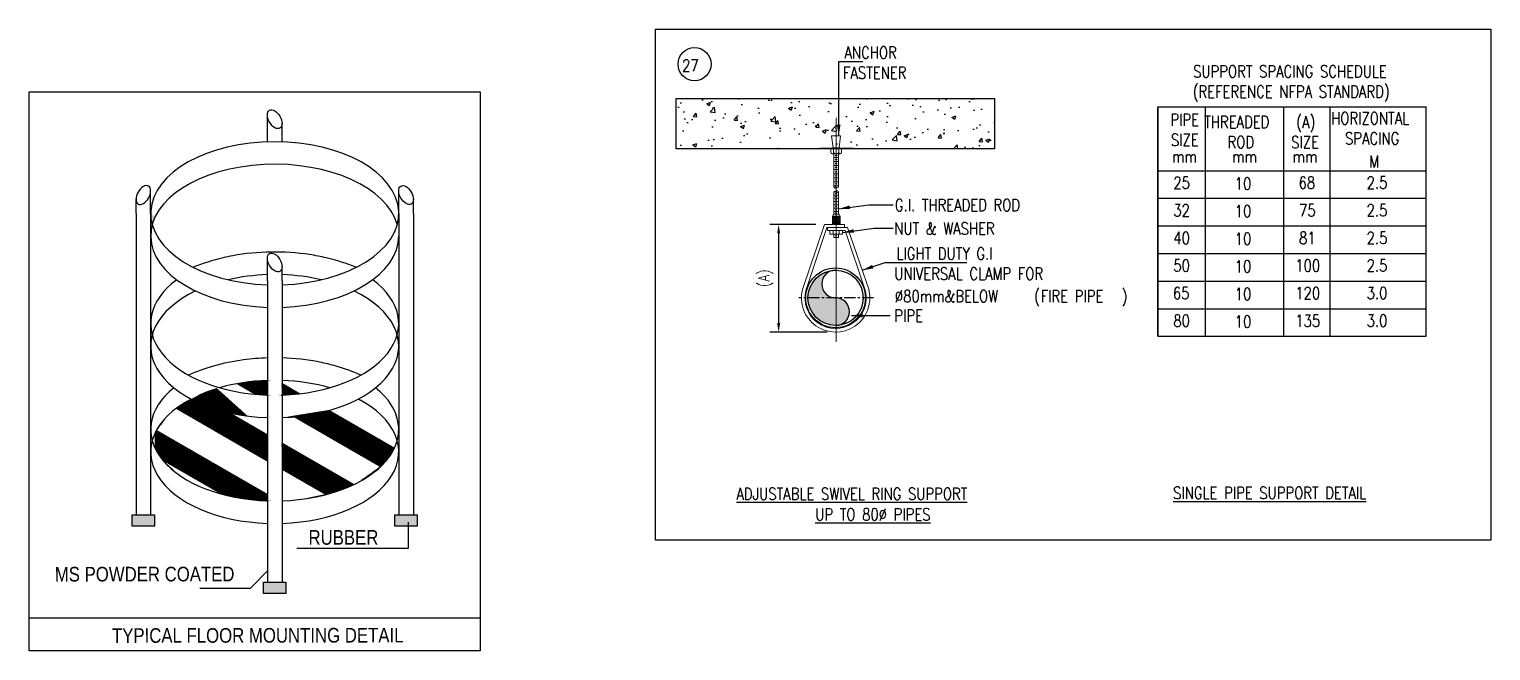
# Model space of a CAD drawing. Header units: millimetres. Extents: x -194958 to 83200, y -72620 to 64568.
# Drawn here: x -117917 to -85281, y -57045 to -43164 of the extents above; entities that cross this region are included whole.
import ezdxf

# ---------------------------------------------------------------- set-up
doc = ezdxf.new("R2010")
doc.units = ezdxf.units.MM
doc.header["$LTSCALE"] = 200
doc.header["$PDMODE"] = 3
doc.header["$PDSIZE"] = 150
doc.linetypes.add('CENTER', pattern=[2, 1.25, -0.25, 0.25, -0.25])
doc.linetypes.add('DASH', pattern=[0.35, 0.25, -0.1])
doc.layers.get('Defpoints').update_dxf_attribs({"color": 8, "linetype": 'DASH'})
for name, color, linetype, lineweight in [('A110G_BLDG LAY', 8, 'Continuous', 20), ('F575G_FBP', 10, 'Continuous', 30), ('F590G_PS', 64, 'Continuous', 18), ('Z GTEXT', 7, 'Continuous', 30)]:
    doc.layers.add(name, color=color, linetype=linetype, lineweight=lineweight)
doc.layers.add('DIM', color=1, linetype='Continuous')
doc.styles.add('ARIAL', font='ARIALN.TTF')
doc.styles.add('BSL DIM', font='romans.shx', dxfattribs={"width": 0.8})
doc.styles.add('ROMANS', font='romans.shx', dxfattribs={"width": 0.75})
doc.styles.get("Standard").update_dxf_attribs({"font": 'ARIALN.TTF'})
doc.dimstyles.new('BSL DIM 1-100', dxfattribs={"dimscale": 100, "dimtxt": 2.5, "dimasz": 2, "dimexe": 2, "dimexo": 2, "dimgap": 1, "dimtad": 1, "dimdec": 0, "dimzin": 0, "dimdsep": 46, "dimtxsty": 'BSL DIM', "dimcen": 0.09, "dimclrd": 250, "dimclre": 250, "dimclrt": 7, "dimadec": 0, "dimazin": 0, "dimtfac": 1, "dimtdec": 0, "dimtmove": 0, "dimatfit": 3, "dimfxl": 1, "dimtolj": 1, "dimtzin": 0, "dimlwd": -1, "dimarcsym": 0})
doc.dimstyles.get("Standard").update_dxf_attribs({"dimtxt": 300, "dimasz": 125, "dimexe": 20, "dimexo": 50, "dimgap": 25, "dimtad": 0, "dimdec": 0, "dimdsep": 46, "dimtxsty": 'ARIAL', "dimblk": 'OBLIQUE', "dimcen": 0.09, "dimdle": 20, "dimclrd": 256, "dimclre": 256, "dimclrt": 256, "dimadec": 0, "dimazin": 0, "dimtfac": 1, "dimtdec": 0, "dimtofl": 0, "dimtmove": 1, "dimatfit": 0, "dimfxl": 1, "dimtolj": 1, "dimtzin": 0, "dimlwd": -1, "dimlwe": -1, "dimarcsym": 0})

# ---------------------------------------------------------------- blocks, each defined once
blk = doc.blocks.new('_Oblique')
at = {"color": 0, "linetype": 'ByBlock', "lineweight": -2}
blk.add_line((-0.5, -0.5), (0.5, 0.5), dxfattribs=at)
blk = doc.blocks.new('*D8695')
at = {"layer": 'Defpoints', "color": 0}
for p in [(-100156, -47523), (-101183, -49928), (-99898, -49928)]:
    blk.add_point(p, dxfattribs=at)
at = {"layer": 'Z GTEXT', "color": 250, "lineweight": -2}
for p, q in [((-100356, -47523), (-101383, -47523)), ((-100098, -49928), (-101383, -49928))]:
    blk.add_line(p, q, dxfattribs=at)
at = {"layer": 'Z GTEXT', "color": 250}
blk.add_line((-101183, -47723), (-101183, -49728), dxfattribs=at)
for points in [[(-101150, -47723), (-101216, -47723), (-101183, -47523)], [(-101216, -49728), (-101150, -49728), (-101183, -49928)]]:
    blk.add_solid(points, dxfattribs=at)
at = {"layer": 'Z GTEXT', "color": 7, "insert": (-101473, -48725), "char_height": 250, "attachment_point": 5, "rotation": 90, "style": 'BSL DIM'}
blk.add_mtext('\\A1;(A)', dxfattribs=at)
blk = doc.blocks.new('A$C0BCD7B77')
h = blk.add_hatch()
h.set_pattern_fill('AR-CONC', color=8, scale=5)
h.set_pattern_definition([(50, (0, -1500), (910.92, -79.695), [95.25, -1047.75]), (355, (0, -1500), (-176.22, 955.28), [76.2, -838.2]), (100.451, (75.9, -1506.6), (734.71, 875.59), [80.95, -890.45]), (46.184, (0, -1246), (1355.4, -210.21), [142.88, -1571.62]), (96.636, (113, -1263.5), (1187.02, 1237.13), [121.43, -1335.68]), (351.184, (0, -1246), (1187.02, 1237.13), [114.3, -1257.3]), (21, (127, -1309.5), (758.07, -511.326), [95.25, -1047.75]), (326, (127, -1309.5), (309.01, 920.94), [76.2, -838.2]), (71.451, (190.2, -1352.1), (1067.08, 409.61), [80.95, -890.45]), (37.5, (0, -1500), (15.443, 422.775), [0, -828.04, 0, -850.9, 0, -841.375]), (7.5, (0, -1500), (334.098, 500.903), [0, -485.14, 0, -808.99, 0, -320.675]), (327.5, (-283.2, -1500), (677.953, -28.644), [0, -317.5, 0, -990.6, 0, -1314.45]), (317.5, (-410.2, -1500), (740.646, 127.132), [0, -412.75, 0, -657.86, 0, -933.45])])
h.paths.add_polyline_path([(-7113, 1120), (0, 1120), (0, 0), (-7113, 0)])
at = {"layer": 'DIM', "color": 8, "ltscale": 2}
blk.add_lwpolyline([(-7113, 1120), (0, 1120), (0, 0), (-7113, 0)], close=True, dxfattribs=at)

msp = doc.modelspace()

# ---------------------------------------------------------------- hatches: boundary and pattern name
h = msp.add_hatch(color=7)
h.dxf.hatch_style = 1
h.set_gradient(color1=(255, 255, 255), color2=(192, 192, 192), tint=1, name='INVCYLINDER')
edge = h.paths.add_edge_path()
edge.add_ellipse((-112435.8, -52101), major_axis=(-2770, 0), ratio=0.5773503, start_angle=170.95937, end_angle=180, ccw=False)
edge.add_ellipse((-112435.8, -52603.6), major_axis=(-2770, 0), ratio=0.5773503, start_angle=540, end_angle=549.04063, ccw=False)
edge.add_line((-109665.8, -52585.8), (-109665.8, -52110.9))
edge = h.paths.add_edge_path()
edge.add_ellipse((-112435.8, -52603.6), major_axis=(-2770, 0), ratio=0.5773503, start_angle=350.95937, end_angle=360, ccw=False)
edge.add_ellipse((-112435.8, -52101), major_axis=(-2770, 0), ratio=0.5773503, start_angle=0, end_angle=9.04063, ccw=False)
edge.add_line((-115205.8, -52118.8), (-115205.8, -52593.7))
edge = h.paths.add_edge_path()
edge.add_ellipse((-112435.8, -49738.8), major_axis=(-2770, 0), ratio=0.5773503, start_angle=0, end_angle=9.04063, ccw=False)
edge.add_line((-115205.8, -49756.6), (-115205.8, -50231.5))
edge.add_ellipse((-112435.8, -50241.4), major_axis=(-2770, 0), ratio=0.5773503, start_angle=350.95937, end_angle=360, ccw=False)
edge = h.paths.add_edge_path()
edge.add_ellipse((-112435.8, -49738.8), major_axis=(-2770, 0), ratio=0.5773503, start_angle=170.95937, end_angle=180, ccw=False)
edge.add_ellipse((-112435.8, -50241.4), major_axis=(-2770, 0), ratio=0.5773503, start_angle=540, end_angle=549.04063, ccw=False)
edge.add_line((-109665.8, -50223.6), (-109665.8, -49748.7))
edge = h.paths.add_edge_path()
edge.add_ellipse((-112435.8, -47276.1), major_axis=(-2770, 0), ratio=0.5773503, start_angle=360, end_angle=369.04063, ccw=False)
edge.add_line((-115205.8, -47293), (-115205.8, -47778.7))
edge.add_ellipse((-112435.8, -47778.7), major_axis=(-2770, 0), ratio=0.5773503, start_angle=350.95937, end_angle=360, ccw=False)
h = msp.add_hatch()
h.set_pattern_fill('ANSI31', scale=25.1296)
h.set_pattern_definition([(45, (-113126.855, -47550.1287), (-2.2211638, 2.2211638), [])])
edge = h.paths.add_edge_path()
edge.add_ellipse((-112435.8, -52603.6), major_axis=(-2770, 0), ratio=0.5773503, start_angle=342.49256, end_angle=350.95937)
edge.add_ellipse((-112435.8, -52101), major_axis=(-2770, 0), ratio=0.5773503, start_angle=9.04063, end_angle=25.12823)
edge.add_line((-114943.6, -52780.1), (-113612, -53548.9))
edge.add_ellipse((-112435.8, -52101), major_axis=(-2770, 0), ratio=0.5773503, start_angle=64.87177, end_angle=86.61935)
edge.add_line((-112599.1, -53697.5), (-112599.1, -53553.4))
edge.add_line((-112599.1, -53553.4), (-115077.4, -52122.5))
edge = h.paths.add_edge_path()
edge.add_ellipse((-112435.8, -50241.4), major_axis=(-2770, 0), ratio=0.5773503, start_angle=407.60666, end_angle=428.63123, ccw=False)
edge.add_ellipse((-112435.8, -52603.6), major_axis=(-2770, 0), ratio=0.5773503, start_angle=312.39334, end_angle=322.37137)
edge.add_line((-114629.6, -51627.2), (-112599.1, -52799.5))
edge.add_line((-112599.1, -52799.5), (-112599.1, -52219.1))
edge.add_line((-112599.1, -52219.1), (-113445.1, -51730.7))
edge = h.paths.add_edge_path()
edge.add_line((-112272.5, -52407.7), (-112272.5, -52988.1))
edge.add_line((-112272.5, -52988.1), (-111288, -53556.5))
edge.add_ellipse((-112435.8, -52101), major_axis=(-2770, 0), ratio=0.5773503, start_angle=114.48074, end_angle=129.61071)
edge.add_line((-110669.8, -53333.1), (-112272.5, -52407.7))
edge = h.paths.add_edge_path()
edge.add_ellipse((-112435.8, -52101), major_axis=(-2770, 0), ratio=0.5773503, start_angle=148.85179, end_angle=164.73646)
edge.add_line((-109763.5, -52522), (-111223.2, -51679.3))
edge.add_ellipse((-112435.8, -50241.4), major_axis=(-2770, 0), ratio=0.5773503, start_angle=459.3515, end_angle=475.96104, ccw=False)
edge.add_line((-111985.7, -51819.4), (-110065.2, -52928.2))
h = msp.add_hatch()
h.set_pattern_fill('ANSI31', scale=25.1296)
h.set_pattern_definition([(45, (-113126.855, -46959.3968), (-2.2211638, 2.2211638), [])])
edge = h.paths.add_edge_path()
edge.add_ellipse((-112435.8, -49738.8), major_axis=(-2770, 0), ratio=0.5773503, start_angle=93.38065, end_angle=101.74041)
edge.add_line((-111872.2, -51304.6), (-112272.5, -51073.5))
edge.add_line((-112272.5, -51073.5), (-112272.5, -51335.3))
edge = h.paths.add_edge_path()
edge.add_ellipse((-112435.8, -52603.6), major_axis=(-2770, 0), ratio=0.5773503, start_angle=633.38065, end_angle=647.50744)
edge.add_line((-113269.1, -51078.4), (-112850.6, -51320))
edge.add_ellipse((-112435.8, -49738.8), major_axis=(-2770, 0), ratio=0.5773503, start_angle=81.38653, end_angle=86.61935)
edge.add_line((-112599.1, -51335.3), (-112599.1, -51007.2))
h = msp.add_hatch(color=1)
h.dxf.hatch_style = 1
h.paths.add_polyline_path([(-109251.2, -54262.2), (-109251.2, -54010.9), (-109753.8, -54010.9), (-109753.8, -54262.2)])
h.paths.add_polyline_path([(-112687.1, -55767.1), (-112184.5, -55767.1), (-112184.5, -55515.8), (-112687.1, -55515.8)])
h.paths.add_polyline_path([(-115620.4, -54262.2), (-115117.8, -54262.2), (-115117.8, -54010.9), (-115620.4, -54010.9)])
at = {"layer": 'F575G_FBP'}
msp.add_hatch(color=8, dxfattribs=at).paths.add_polyline_path([(-99911.3, -48546, 0.4142136), (-100528.1, -49162.7, 0.4142136), (-99911.3, -49779.5, 1), (-99911.3, -49162.7, -1)])

# ---------------------------------------------------------------- linework, layer by layer
at = {"color": 7}
for points in [[(-103929.1, -43163.9), (-85281.2, -43163.9), (-85281.2, -54574.5), (-103929.1, -54574.5)], [(-117917.4, -44565.7), (-107849.9, -44565.7), (-107849.9, -57045.2), (-117917.4, -57045.2)]]:
    msp.add_lwpolyline(points, close=True, dxfattribs=at)
for points in [[(-112599.1, -45679.7), (-112599.1, -45080)], [(-112272.5, -45679.7), (-112272.5, -45268.6)], [(-115532.4, -47276.1), (-115532.4, -46962.2)], [(-115205.8, -47276.1), (-115205.8, -46773.5)], [(-109665.8, -47276.1), (-109665.8, -46773.5)], [(-109339.1, -47276.1), (-109339.1, -46962.2)], [(-115532.4, -47276.1), (-115532.4, -52603.6)], [(-115205.8, -47276.1), (-115205.8, -52603.6)], [(-109665.8, -47276.1), (-109665.8, -52603.6)], [(-109339.1, -47276.1), (-109339.1, -52603.6)], [(-112599.1, -48781.1), (-112599.1, -48278.5)], [(-112272.5, -48781.1), (-112272.5, -48467.1)], [(-112599.1, -48781.1), (-112599.1, -54108.5)], [(-112272.5, -48781.1), (-112272.5, -54108.5)], [(-113269.1, -51078.4), (-112850.6, -51320)], [(-112272.5, -51073.5), (-111872.2, -51304.6)], [(-114629.6, -51627.2), (-112599.1, -52799.5)], [(-113445.1, -51730.7), (-112599.1, -52219.1)], [(-111985.7, -51819.4), (-110065.2, -52928.2)], [(-111223.2, -51679.3), (-109763.5, -52522)], [(-115077.4, -52122.5), (-112599.1, -53553.4)], [(-112272.5, -52407.7), (-110669.8, -53333.1)], [(-115532.4, -52603.6), (-115532.4, -54010.9)], [(-115205.8, -52603.6), (-115205.8, -54010.9)], [(-114943.6, -52780.1), (-113612, -53548.9)], [(-109665.8, -52603.6), (-109665.8, -54010.9)], [(-109339.1, -52603.6), (-109339.1, -54010.9)], [(-112272.5, -52988.1), (-111288, -53556.5)], [(-112599.1, -54108.5), (-112599.1, -55515.8)], [(-112272.5, -54108.5), (-112272.5, -55515.8)], [(-117917.4, -56311.2), (-107849.9, -56311.2)]]:
    msp.add_lwpolyline(points, dxfattribs=at)
at = {"color": 1}
for points in [[(-115620.4, -54010.9), (-115117.8, -54010.9), (-115117.8, -54262.2), (-115620.4, -54262.2), (-115620.4, -54010.9)], [(-109753.8, -54010.9), (-109251.2, -54010.9), (-109251.2, -54262.2), (-109753.8, -54262.2), (-109753.8, -54010.9)], [(-112687.1, -55515.8), (-112184.5, -55515.8), (-112184.5, -55767.1), (-112687.1, -55767.1), (-112687.1, -55515.8)]]:
    msp.add_lwpolyline(points, dxfattribs=at)
at = {"color": 7}
for centre in [(-112435.8, -45174.3), (-109502.5, -46867.8), (-112435.8, -48372.8)]:
    msp.add_ellipse(centre, major_axis=(115.5, -200.1), ratio=0.5773503, dxfattribs=at)
for centre, start_param, end_param in [((-112435.8, -47276.1), 1.6297998, 7.7949782), ((-112435.8, -47778.7), 3.2993814, 7.7949782), ((-112435.8, -47778.7), 7.9129851, 9.424778), ((-112435.8, -49738.8), -0.6596317, 1.5117929), ((-112435.8, -50241.4), 11.0545777, 11.3797824), ((-112435.8, -50241.4), 10.6113662, 10.9365709), ((-112435.8, -49738.8), 1.6297998, 3.8012244), ((-112435.8, -50241.4), 5.4044057, 7.7949782), ((-112435.8, -50241.4), 7.9129851, 10.3035575), ((-112435.8, -52101), -0.620447, 1.5117929), ((-112435.8, -52603.6), 11.0545777, 11.4564383), ((-112435.8, -52603.6), 10.5347103, 10.9365709), ((-112435.8, -52101), 1.6297998, 3.7620397), ((-112435.8, -52603.6), 5.4522923, 7.7949782), ((-112435.8, -52603.6), 7.9129851, 10.255671)]:
    msp.add_ellipse(centre, major_axis=(-2770, 0), ratio=0.5773503, start_param=start_param, end_param=end_param, dxfattribs=at)
at = {"color": 7, "extrusion": (0, 0, -1)}
msp.add_ellipse((-115369.1, -46867.8), major_axis=(-115.5, -200.1), ratio=0.5773503, dxfattribs=at)
at = {"color": 7}
for points, knots in [([(-110615.4, -48481.5), (-110829.1, -48394.1), (-111051.7, -48323.4), (-111283.3, -48269.3), (-111405.6, -48240.8), (-111530.4, -48216.9), (-111938.2, -48155.1), (-112228, -48135.8), (-112805.8, -48144.6), (-113093.8, -48172.7), (-113444.6, -48237.6), (-113516.9, -48252.7), (-113588.3, -48269.3), (-113819.9, -48323.4), (-114042.5, -48394.1), (-114256.2, -48481.5)], [10.3700855, 10.3700855, 10.3700855, 10.3700855, 10.6113662, 10.6113662, 10.6113662, 10.738761, 10.738761, 11.0220679, 11.0220679, 11.3053748, 11.3053748, 11.3797824, 11.3797824, 11.3797824, 11.6210616, 11.6210616, 11.6210616, 11.6210616]), ([(-112599.1, -50504.3), (-112777.8, -50509.8), (-112955.9, -50524.4), (-113362.7, -50579.1), (-113589.4, -50625.9), (-113806.2, -50688.1), (-113998.4, -50743.2), (-114182.9, -50810.3), (-114359.6, -50889.4)], [11.04897354, 11.04897354, 11.04897354, 11.04897354, 11.22436728, 11.22436728, 11.45643829, 11.45643829, 11.45643829, 11.66223981, 11.66223981, 11.66223981, 11.66223981]), ([(-110512, -50889.4), (-110688.7, -50810.3), (-110873.2, -50743.2), (-111065.4, -50688.1), (-111185.4, -50653.7), (-111308.4, -50624), (-111705.6, -50544.8), (-111988.2, -50513.1), (-112272.5, -50504.3)], [10.32891636, 10.32891636, 10.32891636, 10.32891636, 10.53471028, 10.53471028, 10.53471028, 10.66315638, 10.66315638, 10.94217618, 10.94217618, 10.94217618, 10.94217618])]:
    msp.add_open_spline(points, degree=3, knots=knots, dxfattribs=at)
at = {"layer": 'A110G_BLDG LAY', "color": 8}
msp.add_line((-100272.3, -45818.3), (-99522, -45818.3), dxfattribs=at)
at = {"layer": 'F575G_FBP', "color": 8, "linetype": 'CENTER'}
msp.add_line((-99067, -49162.7, -2447.1), (-100728.6, -49162.7, -2447.1), dxfattribs=at)
at = {"layer": 'F575G_FBP'}
for radius in [667.5, 616.8]:
    msp.add_circle((-99911.3, -49162.7), radius, dxfattribs=at)
at = {"layer": 'F575G_FBP', "color": 8}
for centre, start, end in [((-99911.3, -48854.4), 90, 270), ((-99911.3, -49471.1), 270, 90)]:
    msp.add_arc(centre, 308.4, start, end, dxfattribs=at)
at = {"layer": 'F590G_PS', "color": 8}
msp.add_line((-99897.8, -50148.6, -2447.1), (-99897.8, -45145.7, -2447.1), dxfattribs=at)
at = {"layer": 'F590G_PS'}
for p, q in [((-100002.2, -45546.3), (-99799.3, -45546.3)), ((-99965.2, -45814.4), (-100002.2, -45546.3)), ((-99831.3, -45814.4), (-99799.3, -45546.3)), ((-100038.4, -45832.7), (-100038.4, -45818.3)), ((-100038.4, -45832.7, -44.8), (-99755.9, -45832.7, -44.8)), ((-100014, -45917.1, -44.8), (-100014, -45832.7, -44.8)), ((-99808.9, -45946.3, 10.9), (-99981.9, -45946.3, 10.9)), ((-99831.3, -45814.4), (-99965.2, -45814.4)), ((-99955.6, -45917.1, -44.8), (-99955.6, -45832.7, -44.8)), ((-99949.7, -46686, -2984.3), (-99949.7, -45946.3, -2984.3)), ((-99920.3, -45981.3, 11937.1), (-99874.8, -45981.3, 11937.1)), ((-99898.3, -45814.4), (-99844.6, -45814.4)), ((-99844.6, -46686, -2984.3), (-99844.6, -45946.3, -2984.3)), ((-99838.8, -45917.1, -44.8), (-99838.8, -45832.7, -44.8)), ((-99780.4, -45917.1, -44.8), (-99780.4, -45832.7, -44.8)), ((-99755.9, -45832.7), (-99755.9, -45818.3)), ((-99949.7, -46026.8, 11937.1), (-99844.6, -46026.8, 11937.1)), ((-99949.7, -46117.9, 11937.1), (-99844.6, -46117.9, 11937.1)), ((-99949.7, -46208.9, 11937.1), (-99844.6, -46208.9, 11937.1)), ((-99949.7, -46300, 11937.1), (-99844.6, -46300, 11937.1)), ((-99920.3, -46072.3, 11937.1), (-99874.8, -46072.3, 11937.1)), ((-99920.3, -46163.4, 11937.1), (-99874.8, -46163.4, 11937.1)), ((-99920.3, -46254.5, 11937.1), (-99874.8, -46254.5, 11937.1)), ((-99949.7, -46391.1, 11937.1), (-99844.6, -46391.1, 11937.1)), ((-99949.7, -46482.1, 11937.1), (-99844.6, -46482.1, 11937.1)), ((-99949.7, -46573.2, 11937.1), (-99844.6, -46573.2, 11937.1)), ((-99949.7, -46664.3, 11937.1), (-99844.6, -46664.3, 11937.1)), ((-99920.3, -46345.5, 11937.1), (-99874.8, -46345.5, 11937.1)), ((-99920.3, -46436.6, 11937.1), (-99874.8, -46436.6, 11937.1)), ((-99920.3, -46527.7, 11937.1), (-99874.8, -46527.7, 11937.1)), ((-99920.3, -46618.7, 11937.1), (-99874.8, -46618.7, 11937.1)), ((-99949.7, -47295.5, -2984.3), (-99949.7, -46800.1, -2984.3)), ((-99949.7, -46866.8), (-99844.6, -46866.8)), ((-99949.7, -46939.6), (-99844.6, -46939.6)), ((-99947, -46793.9), (-99894.8, -46793.9)), ((-99923, -46830.4), (-99886.6, -46830.4)), ((-99923, -46903.2), (-99886.6, -46903.2)), ((-99923, -46976.1), (-99886.6, -46976.1)), ((-99920.3, -46709.8, 11937.1), (-99906.3, -46709.8, 11937.1)), ((-99850.1, -46830.4), (-99844.6, -46830.4)), ((-99850.1, -46903.2), (-99844.6, -46903.2)), ((-99850.1, -46976.1), (-99844.6, -46976.1)), ((-99844.6, -47295.5, -2984.3), (-99844.6, -46800.1, -2984.3)), ((-99961.5, -47295.5), (-99982.9, -47338.8)), ((-99961.5, -47295.5), (-99832.8, -47295.5)), ((-99949.7, -47012.5), (-99844.6, -47012.5)), ((-99949.7, -47085.3), (-99844.6, -47085.3)), ((-99949.7, -47158.2), (-99844.6, -47158.2)), ((-99949.7, -47231), (-99844.6, -47231)), ((-99923, -47048.9), (-99886.6, -47048.9)), ((-99923, -47121.8), (-99886.6, -47121.8)), ((-99923, -47194.6), (-99886.6, -47194.6)), ((-99923, -47267.5), (-99886.6, -47267.5)), ((-99850.1, -47048.9), (-99844.6, -47048.9)), ((-99850.1, -47121.8), (-99844.6, -47121.8)), ((-99850.1, -47194.6), (-99844.6, -47194.6)), ((-99850.1, -47267.5), (-99844.6, -47267.5)), ((-99832.8, -47295.5), (-99811.3, -47338.8)), ((-100156, -47522.7), (-100653.2, -48975.3)), ((-100574.8, -48995.8), (-100104.4, -47590.3)), ((-99713.1, -47522.7), (-100156, -47522.7)), ((-100104.4, -47590.3), (-99731.7, -47590.3)), ((-99647.4, -47595), (-100090.3, -47595)), ((-100090.3, -47595), (-100090.3, -47662.5)), ((-99982.9, -47438.5), (-99883.3, -47338.8)), ((-99982.9, -47483.3), (-99838.5, -47338.8)), ((-99982.9, -47338.8), (-99811.3, -47338.8)), ((-99982.9, -47393.7), (-99928, -47338.8)), ((-99982.9, -47349), (-99972.8, -47338.8)), ((-99982.9, -47522.7), (-99982.9, -47338.8)), ((-99839.9, -47522.7), (-99982.9, -47379.7)), ((-99884.6, -47522.7), (-99982.9, -47424.4)), ((-99929.4, -47522.7), (-99982.9, -47469.2)), ((-99974.2, -47522.7), (-99982.9, -47514)), ((-99982.9, -47522.7), (-99811.3, -47522.7)), ((-99811.3, -47506.5), (-99979, -47338.8)), ((-99977.7, -47522.7), (-99811.3, -47356.4)), ((-99811.3, -47461.7), (-99934.3, -47338.8)), ((-99932.9, -47522.7), (-99811.3, -47401.2)), ((-99811.3, -47417), (-99889.5, -47338.8)), ((-99888.1, -47522.7), (-99811.3, -47446)), ((-99811.3, -47372.2), (-99844.7, -47338.8)), ((-99843.4, -47522.7), (-99811.3, -47490.7)), ((-99811.3, -47522.7), (-99811.3, -47338.8)), ((-99731.7, -47590.3), (-99713.1, -47590.3)), ((-99713.1, -47590.3), (-99713.1, -47522.7)), ((-99165.3, -48992), (-99647.4, -47595)), ((-100090.3, -47662.5), (-100075.4, -47662.6)), ((-100075.4, -47662.6), (-99699, -47662.6)), ((-100038.7, -47662.6), (-100038.7, -47738)), ((-100038.7, -47738), (-99755.5, -47738)), ((-99962.5, -47738, 2984.3), (-99962.5, -47662.6, 2984.3)), ((-99949.7, -47813.8, -2984.3), (-99949.7, -47738, -2984.3)), ((-99949.7, -47741), (-99844.6, -47741)), ((-99949.7, -47813.8), (-99844.6, -47813.8)), ((-99923, -47777.4), (-99886.6, -47777.4)), ((-99850.1, -47777.4), (-99844.6, -47777.4)), ((-99844.6, -47813.8, -2984.3), (-99844.6, -47738, -2984.3)), ((-99831.6, -47738, 2984.3), (-99831.6, -47662.6, 2984.3)), ((-99755.5, -47738), (-99755.5, -47662.6)), ((-99699, -47662.6), (-99244, -49011.7))]:
    msp.add_line(p, q, dxfattribs=at)
at = {"layer": 'F590G_PS', "const_width": 7.26}
for points in [[(-99947.2, -45814.4), (-99947.2, -45818.3)], [(-99848, -45814.4), (-99848, -45818.3)]]:
    msp.add_lwpolyline(points, dxfattribs=at)
at = {"layer": 'F590G_PS'}
for centre, radius, start, end in [((-99984.8, -45917.2, 10.9), 29.2, 179.72698, 0.27302), ((-99897.2, -45873.3, 10.9), 73, 216.8699, 323.1301), ((-99809.6, -45917.1, 10.9), 29.2, 179.98379, 0.01621), ((-99926, -46691.5, -2984.3), 24.4, 15.05652, 166.836), ((-99918.7, -46680.9, -2984.3), 31.4, 189.23902, 323.75167), ((-99920.9, -46809.1, -2984.3), 30.2, 16.00454, 162.60248), ((-99873.4, -46676.9, -2984.3), 30.2, 196.00454, 342.60248), ((-99875.6, -46805, -2984.3), 31.4, 9.23902, 143.75167), ((-99868.4, -46794.4, -2984.3), 24.4, 195.05652, 346.836), ((-99911.3, -49162.7), 765.2, 165.81972, 12.8914), ((-99911.3, -49162.7), 684.2, 165.87994, 12.75697)]:
    msp.add_arc(centre, radius, start, end, dxfattribs=at)
at = {"layer": 'Z GTEXT'}
for p, q in [((-92712.5, -44896), (-92712.5, -50022.1)), ((-92712.5, -50022.1), (-92712.5, -44896)), ((-92712.5, -44896), (-86720.8, -44896)), ((-91652.8, -50022.1), (-91652.8, -44896)), ((-89905.3, -50022.1), (-89905.3, -44896)), ((-89905.3, -50022.1), (-89905.3, -44896)), ((-89905.3, -50022.1), (-89905.3, -44896)), ((-88866.1, -50022.1), (-88866.1, -44896)), ((-86720.8, -50022.1), (-86720.8, -44896)), ((-86720.8, -50022.1), (-86720.8, -44896)), ((-92712.5, -46322.9), (-86720.8, -46322.9)), ((-92712.5, -46939.5), (-86720.8, -46939.5)), ((-92712.5, -47556), (-86720.8, -47556)), ((-92712.5, -48172.5), (-86720.8, -48172.5)), ((-92712.5, -48789), (-86720.8, -48789)), ((-92712.5, -49405.5), (-86720.8, -49405.5)), ((-92712.5, -50022.1), (-86720.8, -50022.1))]:
    msp.add_line(p, q, dxfattribs=at)
msp.add_circle((-103060.3, -43943.7), 369.6, dxfattribs=at)

# ---------------------------------------------------------------- block references
msp.add_blockref('A$C0BCD7B77', (-96362, -45832.7, -44.8))

# ---------------------------------------------------------------- texts
at = {"color": 7, "char_height": 326.685, "attachment_point": 5, "rotation": 0.08215}
for s, insert in [('\\A1;RUBBER ', (-110901.1, -54515)), ('\\A1;MS POWDER COATED  ', (-115340.6, -55335.2)), ('\\A1;TYPICAL FLOOR MOUNTING DETAIL ', (-112814.6, -56703))]:
    msp.add_mtext(s, dxfattribs=dict(at, insert=insert))
at = {"layer": 'Z GTEXT', "style": 'ROMANS', "width": 0.8}
for s, p in [('ANCHOR', (-99711.9, -43821.2)), ('27', (-103339.7, -44109.7)), ('FASTENER', (-99746.7, -44271.2)), ('SUPPORT SPACING SCHEDULE', (-91927.3, -44241.7)), ('(REFERENCE NFPA STANDARD)', (-91937.6, -44692.4)), ('HORIZONTAL', (-88844, -45288.2)), ('PIPE', (-92432.9, -45321.6)), ('THREADED', (-91679.5, -45370.4)), ('(A)', (-89625.3, -45373.1)), ('SIZE', (-92422.7, -45771.6)), ('ROD', (-91158.7, -45820.4)), ('SIZE', (-89738.5, -45823.1)), ('SPACING', (-88535.4, -45738.2)), ('mm', (-92398, -46141.7)), ('mm', (-91056.7, -46141.1)), ('mm', (-89705.7, -46141.7)), ('M', (-87998.8, -46252.4)), ('25', (-92369.3, -46727.7)), ('10', (-90998, -46745.7)), ('68', (-89572.3, -46727.7)), ('2.5', (-88053.3, -46725.7)), ('G.I. THREADED ROD', (-98588.3, -47225.8)), ('32', (-92369.3, -47344.2)), ('10', (-90998, -47362.2)), ('75', (-89562, -47344.2)), ('2.5', (-88053.3, -47342.2)), ('NUT & WASHER', (-98599.9, -47750.6)), ('40', (-92369.3, -47960.7)), ('10', (-90998, -47978.7)), ('81', (-89562, -47960.7)), ('2.5', (-88053.3, -47958.7)), ('LIGHT DUTY G.I', (-98553.6, -48309)), ('UNIVERSAL CLAMP FOR', (-98599.9, -48759)), ('50', (-92369.3, -48577.2)), ('10', (-90998, -48595.3)), ('100', (-89646, -48577.2)), ('2.5', (-88053.3, -48575.3)), ('(', (-95475.6, -49260.5)), (')', (-93526.5, -49260.5)), ('65', (-92379.6, -49193.8)), ('10', (-90998, -49211.8)), ('120', (-89646, -49193.8)), ('3.0', (-88053.3, -49191.8)), ('∅80mm&BELOW ', (-98588.3, -49260.5)), ('FIRE PIPE', (-95331.6, -49260.5)), ('PIPE', (-98599.9, -49695.4)), ('80', (-92369.3, -49810.3)), ('10', (-90998, -49828.3)), ('135', (-89646, -49810.3)), ('3.0', (-88053.3, -49808.3)), ('%%UADJUSTABLE SWIVEL RING SUPPORT', (-102126.7, -53675.4)), ('%%USINGLE PIPE SUPPORT DETAIL', (-92375.2, -53654.1)), ('%%UUP TO 80Ø PIPES', (-100364.7, -54135.4))]:
    msp.add_text(s, height=270, dxfattribs=at).set_placement(p)

# ---------------------------------------------------------------- dimensions: what is measured, and where the dimension line sits
at = {"layer": 'Z GTEXT'}
dim = msp.add_linear_dim(base=(-101182.9, -49927.9), p1=(-100156, -47522.7), p2=(-99897.8, -49927.9, -2447.1), angle=90, text='(A)', dimstyle='BSL DIM 1-100', dxfattribs=at)
dim.commit()
dim.dimension.update_dxf_attribs({"geometry": '*D8695', "text_midpoint": (-101473.4, -48725.3)})

# ---------------------------------------------------------------- leaders
at = {"color": 7}
for points, override in [([(-109458.9, -54174.1), (-109458.9, -54763.5), (-111940.1, -54763.5)], {"dimasz": 10, "dimgap": 0.09, "dimtad": 0, "dimldrblk": 'DotSmall'}), ([(-112599.1, -55258.2), (-112986.4, -55650.7), (-114106.9, -55650.7)], {"dimasz": 10, "dimldrblk": 'DotSmall'})]:
    msp.add_leader(points, dimstyle='Standard', override=override, dxfattribs=at)
at = {"layer": 'Z GTEXT'}
for points in [[(-99842.1, -45546.3), (-99842.1, -43884.9), (-99304.9, -43884.9)], [(-99840.3, -47174.3), (-99169.9, -47084.5), (-98625.1, -47084.5)], [(-99755.1, -47704.3), (-99058.9, -47609), (-98625.1, -47609)], [(-99318.5, -48548), (-98802.4, -48371.6), (-96982.8, -48371.6)], [(-99557.8, -49560.5), (-98695.1, -49560.5)]]:
    msp.add_leader(points, dimstyle='BSL DIM 1-100', override={"dimasz": 2.5}, dxfattribs=at)

doc.saveas('drawing.dxf')
